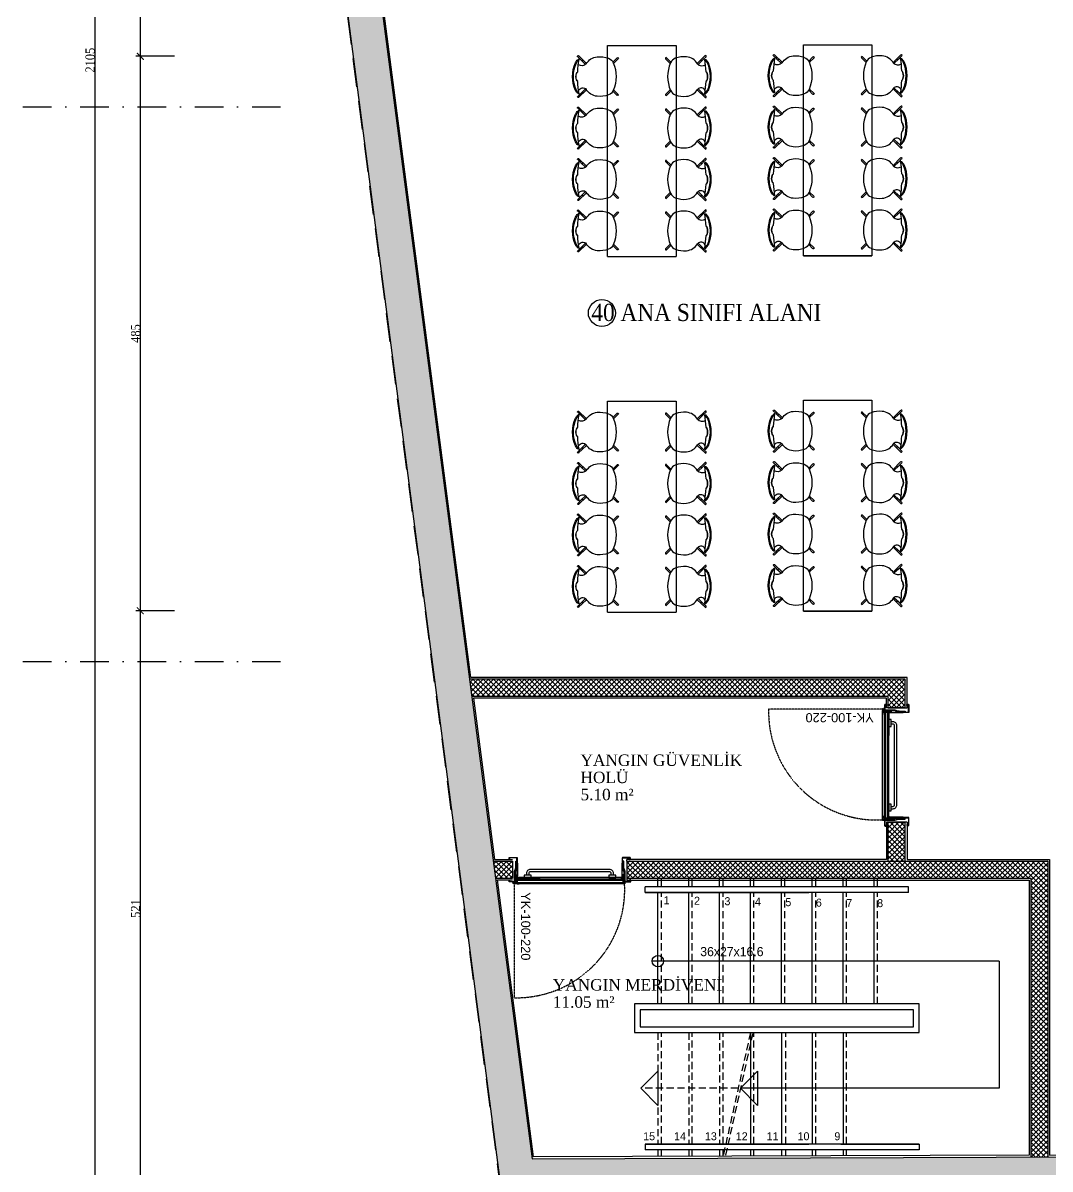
# Model space of a CAD drawing. Header units: millimetres. Extents: x -29311 to -3405, y 28913 to 42880.
# Drawn here: x -10927 to -10029, y 30475 to 31477 of the extents above; entities that cross this region are included whole.
import ezdxf

# ---------------------------------------------------------------- set-up
doc = ezdxf.new("R2010")
doc.units = ezdxf.units.MM
for name, pattern in [('( Hidden )', [0.375, 0.25, -0.125]), ('DASHDOT', [1, 0.5, -0.25, 0, -0.25]), ('DASHDOT2', [0.5, 0.25, -0.125, 0, -0.125]), ('HIDDEN', [0.375, 0.25, -0.125]), ('HIDDEN2', [0.1875, 0.125, -0.0625])]:
    doc.linetypes.add(name, pattern=pattern)
for name, color, linetype in [('1.2 mm sac', 7, 'Continuous'), ('A-AKS', 57, 'DASHDOT'), ('A-AKS.', 57, 'DASHDOT2'), ('A-BA', 1, 'Continuous'), ('A-DUVAR', 53, 'Continuous'), ('A-DUVAR-ALCIPAN', 9, 'Continuous'), ('A-DUVAR-TARAMA', 251, 'Continuous'), ('A-HIDDEN', 8, 'HIDDEN2'), ('A-KAPI', 214, 'Continuous'), ('A-KAPI-AKSESUAR', 206, 'Continuous'), ('A-KAPI-METAL', 84, 'Continuous'), ('A-KAPI-PROFIL', 206, 'Continuous'), ('A-KORKULUK-KUPESTE', 206, 'Continuous'), ('A-MERDIVEN', 125, 'Continuous'), ('A-SIVA-IC', 97, 'Continuous'), ('A-TEFRIS', 251, 'Continuous'), ('A-YALITIM-ISI', 251, 'BATTING'), ('A-YAZI', 136, 'Continuous'), ('level', 10, 'Continuous'), ('symbol', 8, 'Continuous'), ('vaz_bina2', 161, 'Continuous'), ('yazı2', 9, 'Continuous')]:
    doc.layers.add(name, color=color, linetype=linetype)
doc.layers.add('A-MBOFIS-NOT', color=130, linetype='Continuous', plot=False)
doc.layers.add('olcu-plan', color=7, linetype='Continuous', lineweight=20)
doc.layers.add('tarama-betonarme', color=252, linetype='Continuous', lineweight=13)
doc.styles.add('HA_SMART', font='')
doc.styles.get("Standard").update_dxf_attribs({"font": 'arial.ttf'})
doc.styles.add('YAZ', font='times.ttf', dxfattribs={"height": 0.12})
doc.styles.add('YAZ-50', font='times.ttf', dxfattribs={"width": 0.9})
doc.styles.get('HA_SMART').set_extended_font_data('Sakkal Majalla')
doc.linetypes.add('BATTING', pattern='A,0.00254,-2.54,[134,ltypeshp.shx,S=2.54,R=0,X=-2.54,Y=0],-5.08,[134,ltypeshp.shx,S=2.54,R=180,X=2.54,Y=0],-2.54', length=10.16254)
doc.dimstyles.new('1-50-plan', dxfattribs={"dimtxt": 8, "dimasz": 6, "dimexe": 4, "dimexo": 4, "dimgap": 0.00625, "dimtad": 1, "dimdec": 0, "dimrnd": 0.0005, "dimzin": 9, "dimdsep": 46, "dimtxsty": 'YAZ-50', "dimblk": 'ARCHTICK', "dimcen": 0.025, "dimdle": 4, "dimadec": 0, "dimazin": 0, "dimtfac": 1, "dimtdec": 0, "dimtmove": 0, "dimatfit": 3, "dimfxl": 30, "dimfxlon": 1, "dimarcsym": 0})
pattern_1 = [(45, (-92105.5833, 20486.1584), (-2.24506403, 2.24506403), []), (135, (-92105.5833, 20486.1584), (-2.24506403, -2.24506403), [])]

# ---------------------------------------------------------------- blocks, each defined once
blk = doc.blocks.new('_ArchTick')
at = {"color": 0, "linetype": 'ByBlock', "const_width": 0.15}
blk.add_lwpolyline([(-0.5, -0.5), (0.5, 0.5)], dxfattribs=at)
blk = doc.blocks.new('*D219')
at = {"layer": 'DEFPOINTS', "color": 0, "transparency": 16777216}
for p in [(-10751.7, 32263.5), (-10824.3, 31448.2), (-10751.7, 31448.2)]:
    blk.add_point(p, dxfattribs=at)
at = {"layer": 'olcu-plan', "color": 0, "lineweight": -2, "transparency": 16777216}
for p, q in [((-10794.3, 32263.5), (-10828.3, 32263.5)), ((-10824.3, 32267.5), (-10824.3, 31444.2)), ((-10794.3, 31448.2), (-10828.3, 31448.2))]:
    blk.add_line(p, q, dxfattribs=at)
at = {"layer": 'olcu-plan', "color": 0, "lineweight": -2, "transparency": 16777216, "xscale": 6, "yscale": 6, "zscale": 6}
for p, rotation in [((-10824.3, 32263.5), 90), ((-10824.3, 31448.2), 270)]:
    blk.add_blockref('_ArchTick', p, dxfattribs=dict(at, rotation=rotation))
at = {"layer": 'olcu-plan', "color": 0, "transparency": 16777216, "insert": (-10828.4, 31855.9), "char_height": 8, "attachment_point": 5, "rotation": 90, "style": 'YAZ-50'}
blk.add_mtext('815', dxfattribs=at)
blk = doc.blocks.new('*D220')
at = {"layer": 'DEFPOINTS', "color": 0, "transparency": 16777216}
for p in [(-10751.7, 31448.2), (-10824.3, 30963.2), (-10751.7, 30963.2)]:
    blk.add_point(p, dxfattribs=at)
at = {"layer": 'olcu-plan', "color": 0, "lineweight": -2, "transparency": 16777216}
for p, q in [((-10794.3, 31448.2), (-10828.3, 31448.2)), ((-10824.3, 31452.2), (-10824.3, 30959.2)), ((-10794.3, 30963.2), (-10828.3, 30963.2))]:
    blk.add_line(p, q, dxfattribs=at)
at = {"layer": 'olcu-plan', "color": 0, "lineweight": -2, "transparency": 16777216, "xscale": 6, "yscale": 6, "zscale": 6}
for p, rotation in [((-10824.3, 31448.2), 90), ((-10824.3, 30963.2), 270)]:
    blk.add_blockref('_ArchTick', p, dxfattribs=dict(at, rotation=rotation))
at = {"layer": 'olcu-plan', "color": 0, "transparency": 16777216, "insert": (-10828.4, 31205.7), "char_height": 8, "attachment_point": 5, "rotation": 90, "style": 'YAZ-50'}
blk.add_mtext('485', dxfattribs=at)
blk = doc.blocks.new('*D221')
at = {"layer": 'DEFPOINTS', "color": 0, "transparency": 16777216}
for p in [(-10751.7, 30963.2), (-10824.3, 30442.3), (-10751.7, 30442.3)]:
    blk.add_point(p, dxfattribs=at)
at = {"layer": 'olcu-plan', "color": 0, "lineweight": -2, "transparency": 16777216}
for p, q in [((-10824.3, 30967.2), (-10824.3, 30438.3)), ((-10794.3, 30963.2), (-10828.3, 30963.2)), ((-10794.3, 30442.3), (-10828.3, 30442.3))]:
    blk.add_line(p, q, dxfattribs=at)
at = {"layer": 'olcu-plan', "color": 0, "lineweight": -2, "transparency": 16777216, "xscale": 6, "yscale": 6, "zscale": 6}
for p, rotation in [((-10824.3, 30963.2), 90), ((-10824.3, 30442.3), 270)]:
    blk.add_blockref('_ArchTick', p, dxfattribs=dict(at, rotation=rotation))
at = {"layer": 'olcu-plan', "color": 0, "transparency": 16777216, "insert": (-10828.4, 30702.8), "char_height": 8, "attachment_point": 5, "rotation": 90, "style": 'YAZ-50'}
blk.add_mtext('521', dxfattribs=at)
blk = doc.blocks.new('*D223')
at = {"layer": 'DEFPOINTS', "color": 0, "transparency": 16777216}
for p in [(-10751.7, 32497.3), (-10864.2, 30392.3), (-10501.6, 30392.3)]:
    blk.add_point(p, dxfattribs=at)
at = {"layer": 'olcu-plan', "color": 0, "lineweight": -2, "transparency": 16777216}
for p, q in [((-10864.2, 32501.3), (-10864.2, 30388.3)), ((-10834.2, 32497.3), (-10868.2, 32497.3)), ((-10834.2, 30392.3), (-10868.2, 30392.3))]:
    blk.add_line(p, q, dxfattribs=at)
at = {"layer": 'olcu-plan', "color": 0, "lineweight": -2, "transparency": 16777216, "xscale": 6, "yscale": 6, "zscale": 6}
for p, rotation in [((-10864.2, 32497.3), 90), ((-10864.2, 30392.3), 270)]:
    blk.add_blockref('_ArchTick', p, dxfattribs=dict(at, rotation=rotation))
at = {"layer": 'olcu-plan', "color": 0, "transparency": 16777216, "insert": (-10868.2, 31444.8), "char_height": 8, "attachment_point": 5, "rotation": 90, "style": 'YAZ-50'}
blk.add_mtext('2105', dxfattribs=at)
blk = doc.blocks.new('AKS')
at = {"layer": 'A-AKS.', "ltscale": 100}
for p, q in [((-175.3, 1055.8), (50, 1055.8)), ((-175.3, 570.8), (50, 570.8))]:
    blk.add_line(p, q, dxfattribs=at)
blk = doc.blocks.new('100 KAPI YANGIN')
at = {"color": 8, "linetype": 'HIDDEN'}
blk.add_lwpolyline([(81930.7, 10390.9), (81830.7, 10390.9, 0.434958), (81929.7, 10294.2, 0.002371), (81930.7, 10294.2)], format="xyb", dxfattribs=at)
for radius in [1, 0.5, 0.4]:
    blk.add_circle((81931.2, 10391), radius)
at = {"linetype": 'ByBlock', "ltscale": 12}
blk.add_arc((81935.7, 10388.3), 0.0345, 8.5836, 75.4134, dxfattribs=at)
at = {"layer": '1.2 mm sac', "color": 0}
blk.add_line((81932, 10388.3), (81935.8, 10388.3), dxfattribs=at)
at = {"layer": 'A-DUVAR-ALCIPAN', "linetype": 'ByBlock', "ltscale": 12}
for p, q in [((81931.6, 10388.1), (81931.6, 10294.1)), ((81934.6, 10388.1), (81934.6, 10295.8))]:
    blk.add_line(p, q, dxfattribs=at)
at = {"layer": 'A-KAPI-AKSESUAR', "ltscale": 12}
for points in [[(81935.9, 10382), (81935.9, 10376), (81937.9, 10376), (81937.9, 10382)], [(81935.9, 10308), (81935.9, 10302), (81937.9, 10302), (81937.9, 10308)]]:
    blk.add_lwpolyline(points, close=True, dxfattribs=at)
for points in [[(81937.9, 10304), (81939.5, 10304, 0.414214), (81942.9, 10307.4), (81942.9, 10376.6, 0.414214), (81939.5, 10380), (81937.9, 10380)], [(81937.9, 10306), (81939.5, 10306, 0.414214), (81940.9, 10307.4), (81940.9, 10376.6, 0.414214), (81939.5, 10378), (81937.9, 10378)]]:
    blk.add_lwpolyline(points, format="xyb", dxfattribs=at)
at = {"layer": 'A-KAPI-METAL'}
for p, q in [((81930.2, 10294.1), (81930.2, 10389.9)), ((81930.3, 10390), (81932.1, 10390)), ((81930.4, 10294.1), (81930.4, 10389.8)), ((81930.4, 10389.8), (81931.6, 10389.8)), ((81930.4, 10389.8), (81932, 10389.8)), ((81935.8, 10388.3), (81930.4, 10388.3)), ((81930.4, 10388.3), (81930.4, 10386.3)), ((81930.6, 10386.3), (81930.4, 10386.3)), ((81935.6, 10388.1), (81930.6, 10388.1)), ((81930.6, 10386.3), (81930.6, 10388.1)), ((81932, 10389.8), (81931.8, 10389.8)), ((81931.8, 10389.8), (81931.8, 10388.4)), ((81932, 10388.5), (81932, 10389.8)), ((81932, 10388.5), (81935.9, 10388.5)), ((81932.1, 10388.5), (81932, 10388.5)), ((81932.1, 10389.9), (81932.1, 10388.5)), ((81935.6, 10386.3), (81935.6, 10388.1)), ((81935.8, 10386.3), (81935.6, 10386.3)), ((81935.8, 10388.3), (81935.8, 10386.3)), ((81935.8, 10295.6), (81935.8, 10386.3)), ((81935.9, 10388.4), (81935.9, 10368.1)), ((81935.9, 10295.6), (81935.9, 10383.6)), ((81930.4, 10295.6), (81930.4, 10297.6)), ((81930.4, 10297.6), (81930.6, 10297.6)), ((81935.8, 10295.6), (81930.4, 10295.6)), ((81930.6, 10297.6), (81930.6, 10295.8)), ((81935.6, 10295.8), (81930.6, 10295.8)), ((81931.8, 10294.2), (81931.8, 10295.5)), ((81932, 10295.5), (81935.9, 10295.5)), ((81932, 10295.4), (81932, 10294.1)), ((81932.1, 10295.4), (81932, 10295.4)), ((81932.1, 10294.1), (81932.1, 10295.4)), ((81935.6, 10295.8), (81935.6, 10297.6)), ((81935.6, 10297.6), (81935.8, 10297.6)), ((81935.8, 10295.6), (81935.8, 10297.6)), ((81930.3, 10294), (81932.1, 10294)), ((81931.6, 10294.1), (81930.4, 10294.1)), ((81930.4, 10294.1), (81932, 10294.1)), ((81932, 10294.2), (81931.8, 10294.2))]:
    blk.add_line(p, q, dxfattribs=at)
for points in [[(81933.6, 10395.2, -0.414214), (81933.7, 10395.1), (81933.7, 10394.2), (81933.5, 10394.2), (81933.5, 10394.9, 0.414214), (81933.5, 10395), (81932.5, 10395, 0.414214), (81932.4, 10394.9), (81932.4, 10389.5, 0.414214), (81932.5, 10389.5), (81937.9, 10389.5, -0.414214), (81938, 10389.4), (81938, 10388.1, -0.414154), (81937.9, 10388), (81936.5, 10388), (81946.7, 10388), (81948.2, 10388), (81946.7, 10388), (81946.7, 10388.2), (81948.2, 10388.2, -1), (81948.2, 10387.8), (81936.5, 10387.8, -0.938583), (81936.5, 10388.2), (81937.8, 10388.2, 0.414214), (81937.8, 10388.2), (81937.8, 10389.2, 0.414214), (81937.8, 10389.3), (81932.3, 10389.3, -0.414214), (81932.2, 10389.4), (81932.2, 10395.1, -0.414214), (81932.3, 10395.2)], [(81953.2, 10395.1), (81953.2, 10388.3, -0.414214), (81953.1, 10388.2), (81942.1, 10388.2), (81942.1, 10388.4), (81953, 10388.4, 0.414214), (81953, 10388.4), (81953, 10394.9, 0.414214), (81953, 10395), (81952, 10395, 0.414214), (81951.9, 10394.9), (81951.9, 10394.2), (81951.7, 10394.2), (81951.7, 10395.1, -0.414214), (81951.8, 10395.2), (81953.1, 10395.2, -0.414214)], [(81933.6, 10288.8, 0.414214), (81933.7, 10288.9), (81933.7, 10289.8), (81933.5, 10289.8), (81933.5, 10289, -0.414214), (81933.5, 10289), (81932.5, 10289, -0.414214), (81932.4, 10289), (81932.4, 10294.8, -0.414214), (81932.5, 10294.9), (81938, 10294.9, 0.414214), (81938.1, 10295), (81938.1, 10296.3, 0.414154), (81938, 10296.4), (81936.5, 10296.4), (81946.7, 10296.4), (81948.2, 10296.4), (81946.7, 10296.4), (81946.7, 10296.2), (81948.2, 10296.2, 1), (81948.2, 10296.6), (81936.5, 10296.6, 0.938583), (81936.5, 10296.2), (81937.9, 10296.2, -0.414214), (81937.9, 10296.1), (81937.9, 10295.1, -0.414214), (81937.9, 10295.1), (81932.3, 10295.1, 0.414214), (81932.2, 10295), (81932.2, 10288.9, 0.414214), (81932.3, 10288.8)], [(81953.2, 10289.3), (81953.2, 10296.1, 0.414214), (81953.1, 10296.2), (81942.1, 10296.2), (81942.1, 10296), (81953, 10296, -0.414214), (81953, 10295.9), (81953, 10289.4, -0.414214), (81953, 10289.4), (81952, 10289.4, -0.414214), (81951.9, 10289.4), (81951.9, 10290.2), (81951.7, 10290.2), (81951.7, 10289.3, 0.414214), (81951.8, 10289.2), (81953.1, 10289.2, 0.414214)]]:
    blk.add_lwpolyline(points, format="xyb", close=True, dxfattribs=at)
for centre, radius, start, end in [((81930.3, 10389.9), 0.08, 90, 180), ((81931.9, 10388.4), 0.0816, 175.9619, 272.2852), ((81932, 10388.5), 0.0478, 183.8905, 244.8281), ((81932.1, 10389.9), 0.08, 0, 90), ((81935.9, 10388.4), 0.08, 0, 90), ((81931.9, 10295.5), 0.0816, 87.7148, 184.0381), ((81932, 10295.4), 0.0478, 115.1719, 176.1095), ((81935.9, 10295.6), 0.08, 270, 0), ((81930.3, 10294.1), 0.08, 180, 270), ((81932.1, 10294.1), 0.08, 270, 0)]:
    blk.add_arc(centre, radius, start, end, dxfattribs=at)
at = {"layer": 'A-KAPI-PROFIL'}
for points in [[(81941.1, 10390.5), (81944.2, 10389.4), (81950.2, 10389.4), (81950.2, 10388.4), (81944, 10388.4), (81940.8, 10389.6), (81932.4, 10389.6), (81932.4, 10390.5)], [(81941.1, 10293.8), (81944.2, 10294.9), (81950.2, 10294.9), (81950.2, 10295.9), (81944, 10295.9), (81940.8, 10294.8), (81932.4, 10294.8), (81932.4, 10293.8)]]:
    blk.add_lwpolyline(points, close=True, dxfattribs=at)
at = {"layer": 'A-KAPI-PROFIL', "color": 8}
for points in [[(81937.3, 10388.2, 0.414214), (81937.5, 10388.4), (81937.5, 10389.1, 0.414214), (81937.3, 10389.3), (81936.2, 10389.3, 0.414214), (81936, 10389.1), (81936, 10387.7, 0.414214), (81936.1, 10387.6), (81936.4, 10387.6, 1), (81936.4, 10387.8), (81936.3, 10387.8), (81936.3, 10388.2)], [(81937.3, 10295.1, 0.414214), (81937.5, 10295.3), (81937.5, 10296, 0.414214), (81937.3, 10296.2), (81936.3, 10296.2), (81936.3, 10296.6), (81936.4, 10296.6, 1), (81936.4, 10296.8), (81936.1, 10296.8, 0.414214), (81936, 10296.7), (81936, 10295.6), (81936, 10295.3, 0.414214), (81936.2, 10295.1)]]:
    blk.add_lwpolyline(points, format="xyb", close=True, dxfattribs=at)
at = {"layer": 'A-KAPI-PROFIL'}
for points in [[(81947.6, 10388.5), (81947.6, 10388.4), (81946, 10388.4), (81944.6, 10389.2), (81942.2, 10389.2), (81942.2, 10388.5), (81942.1, 10388.5), (81942.1, 10389.3), (81944.6, 10389.3), (81946, 10388.5), (81947.6, 10388.5)], [(81947.6, 10295.8), (81947.6, 10295.9), (81946, 10295.9), (81944.6, 10295.1), (81942.2, 10295.1), (81942.2, 10295.8), (81942.1, 10295.8), (81942.1, 10295), (81944.6, 10295), (81946, 10295.8), (81947.6, 10295.8)]]:
    blk.add_lwpolyline(points, dxfattribs=at)
at = {"layer": 'A-YALITIM-ISI', "linetype": 'BATTING', "ltscale": 0.001}
blk.add_line((81933.1, 10295.8), (81933.1, 10388.1), dxfattribs=at)
at = {"layer": 'DEFPOINTS', "linetype": 'ByBlock', "ltscale": 12}
for p, q in [((81950.2, 10392.2), (81935.2, 10392.2)), ((81950.2, 10292.2), (81935.2, 10292.2))]:
    blk.add_line(p, q, dxfattribs=at)
blk = doc.blocks.new('oking')
at = {"layer": 'symbol'}
for p, q in [((99299.1, 28222.4), (99299.1, 28192.4)), ((99299.1, 28222.4), (99314.1, 28207.4)), ((99314.1, 28207.4), (99299.1, 28192.4))]:
    blk.add_line(p, q, dxfattribs=at)
blk = doc.blocks.new('COLLECTIVE')
for p, q in [((-0.244, 0.438), (-0.154, 0.345)), ((-0.232, 0.449), (-0.2, 0.415)), ((-0.2, 0.433), (-0.2, 0.445)), ((-0.196, 0.412), (-0.2, 0.415)), ((-0.196, 0.412), (-0.142, 0.356)), ((0.196, 0.412), (0.142, 0.356)), ((0.244, 0.438), (0.155, 0.345)), ((0.2, 0.415), (0.196, 0.412)), ((0.232, 0.449), (0.2, 0.415)), ((0.2, 0.433), (0.2, 0.445)), ((-0.169, 0.038), (-0.219, -0.012)), ((-0.154, 0.031), (-0.208, -0.024)), ((0.153, 0.031), (0.208, -0.024)), ((0.169, 0.038), (0.219, -0.012))]:
    blk.add_line(p, q)
for centre, radius, start, end in [((-0.237, 0.443), 0.00807, 51.3029, 216.6971), ((-0.114, 0.373), 0.111, 114.552, 140.1569), ((-0.12, 0.372), 0.1, 113.8214, 142.7132), ((0, -0.811), 1.26, 92.5487, 99.1259), ((0, 0.111), 0.398, 66.1786, 113.8214), ((0, 0.1), 0.398, 66.1786, 113.8214), ((-0.202, 0.403), 0.0759, 314.1372, 30.2029), ((0, -0.811), 1.26, 80.8741, 87.4626), ((0.184, 0.389), 0.0537, 114.1616, 229.199), ((0.114, 0.373), 0.111, 39.8431, 65.448), ((0.12, 0.372), 0.1, 37.2868, 66.1786), ((0.237, 0.442), 0.00807, 323.3029, 128.6971), ((-0.064, 0.205), 0.167, 120.61, 174.8623), ((-0.185, 0.388), 0.008, 50.84, 230.84), ((0.064, 0.205), 0.167, 5.1377, 59.39), ((0.184, 0.387), 0.008, 309.16, 129.16), ((0.048, 0.189), 0.28, 173.6923, 200.7899), ((-0.048, 0.189), 0.28, 339.2101, 6.3077), ((-0.12, 0.125), 0.1, 200.7899, 246.1786), ((0, 0.398), 0.398, 246.1786, 293.8214), ((0.12, 0.125), 0.1, 293.8214, 339.2101), ((-0.214, -0.018), 0.008, 135, 315), ((0.213, -0.018), 0.008, 225, 45)]:
    blk.add_arc(centre, radius, start, end)
for centre, major_axis, ratio, start_param, end_param in [((-0.001, 0.436), (0.0589, 0.0011), 0.578981, 0.291192, 2.786483), ((-0.001, 0.442), (0.0575, 0.0016), 0.417867, 0.181854, 2.823267)]:
    blk.add_ellipse(centre, major_axis=major_axis, ratio=ratio, start_param=start_param, end_param=end_param)
blk = doc.blocks.new('anasinifi')
at = {"layer": 'A-TEFRIS'}
for p, q in [((81529.3, 15703.4), (81529.3, 15753)), ((81529.3, 15703.4), (81529.3, 15753)), ((81529.3, 15753), (81589.3, 15753)), ((81589.3, 15753), (81589.3, 15703.4)), ((81589.3, 15753), (81589.3, 15703.4)), ((81700.5, 15704.2), (81700.5, 15753.8)), ((81700.5, 15704.2), (81700.5, 15753.8)), ((81700.5, 15753.8), (81760.5, 15753.8)), ((81760.5, 15753.8), (81760.5, 15704.2)), ((81760.5, 15753.8), (81760.5, 15704.2)), ((81529.3, 15568.4), (81529.3, 15703.4)), ((81589.3, 15703.4), (81589.3, 15568.4)), ((81589.3, 15703.4), (81589.3, 15568.4)), ((81700.5, 15569.2), (81700.5, 15704.2)), ((81700.5, 15569.2), (81700.5, 15704.2)), ((81760.5, 15704.2), (81760.5, 15569.2)), ((81760.5, 15704.2), (81760.5, 15569.2)), ((81529.3, 15568.4), (81589.3, 15568.4)), ((81700.5, 15569.2), (81760.5, 15569.2)), ((81760.5, 15569.2), (81700.5, 15569.2)), ((81760.5, 15569.2), (81700.5, 15569.2)), ((81700.5, 15569.2), (81760.5, 15569.2)), ((81529.3, 15392.5), (81529.3, 15442)), ((81529.3, 15392.5), (81529.3, 15442)), ((81529.3, 15442), (81589.3, 15442)), ((81589.3, 15442), (81589.3, 15392.5)), ((81589.3, 15442), (81589.3, 15392.5)), ((81700.5, 15393.3), (81700.5, 15442.8)), ((81700.5, 15393.3), (81700.5, 15442.8)), ((81700.5, 15442.8), (81760.5, 15442.8)), ((81760.5, 15442.8), (81760.5, 15393.3)), ((81760.5, 15442.8), (81760.5, 15393.3)), ((81529.3, 15257.5), (81529.3, 15392.5)), ((81589.3, 15392.5), (81589.3, 15257.5)), ((81589.3, 15392.5), (81589.3, 15257.5)), ((81700.5, 15258.3), (81700.5, 15393.3)), ((81700.5, 15258.3), (81700.5, 15393.3)), ((81760.5, 15393.3), (81760.5, 15258.3)), ((81760.5, 15393.3), (81760.5, 15258.3)), ((81529.3, 15257.5), (81589.3, 15257.5)), ((81700.5, 15258.3), (81760.5, 15258.3)), ((81760.5, 15258.3), (81700.5, 15258.3)), ((81760.5, 15258.3), (81700.5, 15258.3)), ((81700.5, 15258.3), (81760.5, 15258.3))]:
    blk.add_line(p, q, dxfattribs=at)
at = {"layer": 'A-TEFRIS', "color": 7, "lineweight": 0}
for points in [[(81760.5, 15569.2), (81700.5, 15569.2)], [(81760.5, 15258.3), (81700.5, 15258.3)]]:
    blk.add_lwpolyline(points, dxfattribs=at)
at = {"layer": 'A-TEFRIS'}
blk.add_circle((81524.3, 15519.1), 11.8, dxfattribs=at)
at = {"layer": 'A-TEFRIS', "extrusion": (0, 0, -1), "xscale": 75.00000000047294, "yscale": 75.00000000047294, "zscale": -75.00000000047748, "rotation": 270}
for p in [(-81536.8, 15725.9), (-81708, 15726.7), (-81536.8, 15680.9), (-81708, 15681.7), (-81536.8, 15635.9), (-81708, 15636.7), (-81536.8, 15590.9), (-81708, 15591.7), (-81536.8, 15415), (-81708, 15415.8), (-81536.8, 15370), (-81708, 15370.8), (-81536.8, 15325), (-81708, 15325.8), (-81536.8, 15280), (-81708, 15280.8)]:
    blk.add_blockref('COLLECTIVE', p, dxfattribs=at)
at = {"layer": 'A-TEFRIS', "xscale": 75.00000000047294, "yscale": 75.00000000047294, "zscale": 75.00000000047294, "rotation": 270}
for p in [(81581.8, 15725.9), (81753, 15726.7), (81581.8, 15680.9), (81753, 15681.7), (81581.8, 15635.9), (81753, 15636.7), (81581.8, 15590.9), (81753, 15591.7), (81581.8, 15415), (81753, 15415.8), (81581.8, 15370), (81753, 15370.8), (81581.8, 15325), (81753, 15325.8), (81581.8, 15280), (81753, 15280.8)]:
    blk.add_blockref('COLLECTIVE', p, dxfattribs=at)
at = {"layer": 'A-TEFRIS', "style": 'YAZ-50', "width": 0.9}
blk.add_text('40 ANA SINIFI ALANI', height=15, dxfattribs=at).set_placement((81515.1, 15512.1))

msp = doc.modelspace()

# ---------------------------------------------------------------- hatches: boundary and pattern name
at = {"layer": 'A-DUVAR-TARAMA'}
h = msp.add_hatch(dxfattribs=at)
h.set_pattern_fill('ANSI37', color=256)
h.set_pattern_definition(pattern_1)
h.paths.add_polyline_path([(-10534.55, 30888.34), (-10536.51, 30903.34), (-10155.35, 30903.34), (-10155.35, 30878.34), (-10170.35, 30878.34), (-10170.35, 30888.34)])
h = msp.add_hatch(dxfattribs=at)
h.set_pattern_fill('ANSI37', color=256)
h.set_pattern_definition([(45, (-91941.1405, 15842.625), (-2.24506403, 2.24506403), []), (135, (-91941.1405, 15842.625), (-2.24506403, -2.24506403), [])])
h.paths.add_polyline_path([(-10170.35, 30778.34), (-10155.35, 30778.34), (-10155.35, 30744.34), (-10030.69, 30744.34), (-10030.69, 30485.2), (-10030.69, 30485.64), (-10045.69, 30485.59), (-10045.69, 30729.34), (-10398.78, 30729.34), (-10398.78, 30744.34), (-10170.35, 30744.34)])
h = msp.add_hatch(dxfattribs=at)
h.set_pattern_fill('ANSI37', color=256)
h.set_pattern_definition(pattern_1)
h.paths.add_polyline_path([(-10513.79, 30729.34), (-10515.75, 30744.34), (-10498.78, 30744.34), (-10498.78, 30729.34)])
at = {"layer": 'tarama-betonarme'}
h = msp.add_hatch(dxfattribs=at)
h.set_pattern_fill('ANSI35', color=256, scale=25, style=0)
h.set_pattern_definition([(45, (-57572.966, 45834.01), (-4.4194174, 4.4194174), []), (45, (-57568.547, 45834.01), (-4.4194174, 4.4194174), [7.8125, -1.5625, 0, -1.5625])])
h.paths.add_polyline_path([(-10481.78, 30484.04), (-10717.69, 32291.44), (-5913.13, 32477.67), (-5531.42, 30501.63)], flags=16)
h.paths.add_polyline_path([(-10508.1, 30453.95), (-10751.69, 32320.15), (-5888.56, 32508.65), (-5495.1, 30471.76)])

# ---------------------------------------------------------------- linework, layer by layer
at = {"layer": 'A-BA'}
msp.add_line((-10508.1, 30453.95), (-10751.69, 32320.15), dxfattribs=at)
msp.add_line((-10508.1, 30453.95), (-10751.69, 32320.15), dxfattribs=at)
msp.add_lwpolyline([(-10717.69, 32291.44), (-10481.78, 30484.04), (-5531.42, 30501.63)], dxfattribs=at)
at = {"layer": 'A-DUVAR'}
for p, q in [((-10170.35, 30888.34), (-10534.55, 30888.34)), ((-10170.35, 30878.34), (-10170.35, 30888.34))]:
    msp.add_line(p, q, dxfattribs=at)
for points in [[(-10155.35, 30878.34), (-10155.35, 30903.34), (-10536.51, 30903.34)], [(-10170.35, 30878.34), (-10155.35, 30878.34)], [(-10170.35, 30744.34), (-10170.35, 30778.34)], [(-10170.35, 30778.34), (-10155.35, 30778.34)], [(-10155.35, 30744.34), (-10155.35, 30778.34)], [(-10515.75, 30744.34), (-10498.78, 30744.34)], [(-10398.78, 30744.34), (-10264.57, 30744.34)], [(-10264.57, 30744.34), (-10030.69, 30744.34), (-10030.69, 30485.2)], [(-10513.79, 30729.34), (-10498.78, 30729.34)], [(-10398.78, 30729.34), (-10045.69, 30729.34), (-10045.69, 30485.2)]]:
    msp.add_lwpolyline(points, dxfattribs=at)
at = {"layer": 'A-HIDDEN', "ltscale": 50}
for p, q in [((-10368.69, 30619.34), (-10368.69, 30716.84)), ((-10341.69, 30619.34), (-10341.69, 30716.84)), ((-10314.69, 30619.34), (-10314.69, 30716.84)), ((-10287.69, 30619.34), (-10287.69, 30716.84)), ((-10260.69, 30619.34), (-10260.69, 30716.84)), ((-10233.69, 30619.34), (-10233.69, 30716.84)), ((-10206.69, 30619.34), (-10206.69, 30716.84)), ((-10179.69, 30619.34), (-10179.69, 30716.84)), ((-10371.69, 30594.34), (-10371.69, 30496.84)), ((-10368.69, 30496.84), (-10368.69, 30594.34)), ((-10344.69, 30594.34), (-10344.69, 30496.84)), ((-10341.69, 30496.84), (-10341.69, 30594.34)), ((-10317.69, 30594.34), (-10317.69, 30496.84)), ((-10314.69, 30496.84), (-10314.69, 30594.34)), ((-10287.69, 30496.84), (-10287.69, 30594.34)), ((-10259.94, 30496.84), (-10259.94, 30594.34)), ((-10233.69, 30496.84), (-10233.69, 30594.34)), ((-10206.69, 30496.84), (-10206.69, 30594.34)), ((-10301.54, 30545.59), (-10386.69, 30545.59)), ((-10371.69, 30491.84), (-10371.69, 30485.93)), ((-10368.69, 30486.51), (-10368.69, 30491.84)), ((-10344.69, 30491.84), (-10344.69, 30486.03)), ((-10341.69, 30486.51), (-10341.69, 30491.84)), ((-10317.69, 30491.84), (-10317.69, 30486.12)), ((-10314.69, 30486.51), (-10314.69, 30491.84)), ((-10287.69, 30486.51), (-10287.69, 30491.84)), ((-10259.94, 30486.51), (-10259.94, 30491.84)), ((-10233.69, 30486.51), (-10233.69, 30491.84)), ((-10206.69, 30486.51), (-10206.69, 30491.84))]:
    msp.add_line(p, q, dxfattribs=at)
for points in [[(-10290.69, 30594.34), (-10314.69, 30486.51)], [(-10288.73, 30593.9), (-10312.73, 30486.07)]]:
    msp.add_lwpolyline(points, dxfattribs=at)
at = {"layer": 'A-KORKULUK-KUPESTE'}
for p, q in [((-10382.69, 30716.84), (-10382.69, 30721.84)), ((-10382.69, 30716.84), (-10239.69, 30716.84)), ((-10152.69, 30716.84), (-10152.69, 30721.84)), ((-10382.69, 30496.84), (-10382.69, 30491.84)), ((-10382.69, 30496.84), (-10239.69, 30496.84)), ((-10211.69, 30496.84), (-10143.19, 30496.84)), ((-10143.19, 30496.84), (-10143.19, 30491.84))]:
    msp.add_line(p, q, dxfattribs=at)
for points in [[(-10152.69, 30721.84), (-10382.69, 30721.84)], [(-10152.69, 30716.84), (-10382.69, 30716.84)], [(-10143.19, 30496.84), (-10382.69, 30496.84)], [(-10143.19, 30491.84), (-10382.69, 30491.84)]]:
    msp.add_lwpolyline(points, dxfattribs=at)
for points in [[(-10143.19, 30619.34), (-10392.19, 30619.34), (-10392.19, 30594.34), (-10143.19, 30594.34)], [(-10148.19, 30614.34), (-10387.19, 30614.34), (-10387.19, 30599.34), (-10148.19, 30599.34)]]:
    msp.add_lwpolyline(points, close=True, dxfattribs=at)
at = {"layer": 'A-MERDIVEN'}
for p, q in [((-10371.69, 30721.84), (-10371.69, 30729.34)), ((-10368.69, 30721.84), (-10368.69, 30729.34)), ((-10344.69, 30721.84), (-10344.69, 30729.34)), ((-10341.69, 30721.84), (-10341.69, 30729.34)), ((-10317.69, 30721.84), (-10317.69, 30729.34)), ((-10314.69, 30721.84), (-10314.69, 30729.34)), ((-10290.69, 30721.84), (-10290.69, 30729.34)), ((-10287.69, 30721.84), (-10287.69, 30729.34)), ((-10263.69, 30721.84), (-10263.69, 30729.34)), ((-10260.69, 30721.84), (-10260.69, 30729.34)), ((-10236.69, 30721.84), (-10236.69, 30729.34)), ((-10233.69, 30721.84), (-10233.69, 30729.34)), ((-10209.69, 30721.84), (-10209.69, 30729.34)), ((-10206.69, 30721.84), (-10206.69, 30729.34)), ((-10182.69, 30721.84), (-10182.69, 30729.34)), ((-10179.69, 30721.84), (-10179.69, 30729.34)), ((-10371.69, 30619.34), (-10371.69, 30716.84)), ((-10344.69, 30619.34), (-10344.69, 30716.84)), ((-10317.69, 30619.34), (-10317.69, 30716.84)), ((-10290.69, 30619.34), (-10290.69, 30716.84)), ((-10263.69, 30619.34), (-10263.69, 30716.84)), ((-10236.69, 30619.34), (-10236.69, 30716.84)), ((-10209.69, 30619.34), (-10209.69, 30716.84)), ((-10182.69, 30619.34), (-10182.69, 30716.84)), ((-10290.69, 30594.34), (-10290.69, 30496.84)), ((-10263.69, 30594.34), (-10263.69, 30496.84)), ((-10236.69, 30594.34), (-10236.69, 30496.84)), ((-10209.69, 30594.34), (-10209.69, 30496.84)), ((-10290.69, 30491.84), (-10290.69, 30486.22)), ((-10263.69, 30491.84), (-10263.69, 30486.32)), ((-10236.69, 30491.84), (-10236.69, 30486.41)), ((-10209.69, 30491.84), (-10209.69, 30486.51))]:
    msp.add_line(p, q, dxfattribs=at)
at = {"layer": 'A-SIVA-IC'}
for points in [[(-10153.85, 30878.34), (-10153.85, 30904.84), (-10535.19, 30904.84), (-10715.99, 32290.01), (-10024.29, 32316.82), (-10023.64, 32300.09)], [(-10171.85, 30878.34), (-10171.85, 30886.84), (-10532.84, 30886.84), (-10514.44, 30745.84), (-10498.78, 30745.84)], [(-10170.35, 30878.34), (-10171.85, 30878.34)], [(-10155.35, 30878.34), (-10153.85, 30878.34)], [(-10171.85, 30778.34), (-10171.85, 30745.84), (-10398.78, 30745.84)], [(-10170.35, 30778.34), (-10171.85, 30778.34)], [(-10153.85, 30778.34), (-10155.35, 30778.34)], [(-10153.85, 30778.34), (-10153.85, 30745.84), (-10029.19, 30745.84), (-10029.19, 30487.15), (-9791.4, 30487.99)], [(-10398.78, 30744.34), (-10398.78, 30745.84)], [(-10398.78, 30727.77), (-10047.19, 30727.77), (-10047.19, 30487.08), (-10480.46, 30485.55), (-10512.09, 30727.84), (-10498.78, 30727.84)], [(-10398.78, 30729.34), (-10398.78, 30727.77)]]:
    msp.add_lwpolyline(points, dxfattribs=at)
at = {"layer": 'symbol'}
for p, q in [((-10073.38, 30656.84), (-10376.69, 30656.84)), ((-10073.38, 30656.84), (-10073.38, 30545.59)), ((-10073.38, 30545.59), (-10299.49, 30545.59))]:
    msp.add_line(p, q, dxfattribs=at)
msp.add_circle((-10371.69, 30656.84), 5, dxfattribs=at)
at = {"layer": 'vaz_bina2', "linetype": '( Hidden )', "ltscale": 100}
msp.add_lwpolyline([(-10745.16, 32264.27), (-10501.58, 30398.07), (-5488.57, 30415.88), (-4470.79, 30419.5), (-4739.72, 31811.75), (-4981.51, 32294.07), (-5309.76, 32584.73), (-5666.95, 32773.34), (-6038.1, 32883.42), (-6406.89, 32932.8), (-10810.15, 32762.13)], close=True, dxfattribs=at)

# ---------------------------------------------------------------- block references
at = {"layer": 'A-AKS'}
msp.add_blockref('AKS', (-10751.69, 30348.07), dxfattribs=at)
at = {"layer": 'A-HIDDEN', "ltscale": 50, "xscale": -1}
msp.add_blockref('oking', (88927.43, 2338.22), dxfattribs=at)
at = {"layer": 'A-KAPI'}
msp.add_blockref('100 KAPI YANGIN', (-92105.58, 20486.16), dxfattribs=at)
at = {"layer": 'A-KAPI', "rotation": 90}
msp.add_blockref('100 KAPI YANGIN', (-106.6, -51205.89), dxfattribs=at)
at = {"layer": 'A-MBOFIS-NOT'}
msp.add_blockref('anasinifi', (-91944.98, 15704.55), dxfattribs=at)
at = {"layer": 'symbol', "xscale": -1}
msp.add_blockref('oking', (89014.62, 2338.22), dxfattribs=at)

# ---------------------------------------------------------------- texts
at = {"layer": 'A-YAZI', "char_height": 10, "width": 175.9417, "attachment_point": 1, "line_spacing_factor": 0.9, "style": 'YAZ'}
for s, insert in [('YANGIN GÜVENLİK HOLÜ\\P5.10 m²', (-10439.39, 30837.53)), ('YANGIN MERDİVENİ\\P11.05 m²', (-10463.63, 30641.09))]:
    msp.add_mtext(s, dxfattribs=dict(at, insert=insert))
at = {"layer": 'level', "char_height": 8, "width": 13.9869, "attachment_point": 9}
for insert, rotation in [((-10242.61, 30873.85), 180), ((-10491.41, 30657.44), 270)]:
    msp.add_mtext('YK-100-220', dxfattribs=dict(at, insert=insert, rotation=rotation))
at = {"layer": 'yazı2', "attachment_point": 3, "style": 'HA_SMART'}
for s, insert, char_height, width in [('1', (-10361.54, 30713.55), 7, 10.5859), ('2', (-10334.91, 30713.14), 7, 10.5859), ('3', (-10308.29, 30712.72), 7, 10.5859), ('4', (-10281.66, 30712.31), 7, 10.5859), ('5', (-10255.03, 30711.89), 7, 10.5859), ('6', (-10228.4, 30711.48), 7, 10.5859), ('7', (-10201.78, 30711.06), 7, 10.5859), ('8', (-10174.78, 30711.06), 7, 10.5859), ('36x27x16.6', (-10279.34, 30669.16), 8, 63.7114), ('15', (-10374.18, 30507.14), 7, 10.5859), ('14', (-10347.18, 30507.14), 7, 10.5859), ('13', (-10320.18, 30507.14), 7, 10.5859), ('12', (-10293.18, 30507.14), 7, 10.5859), ('11', (-10266.18, 30507.14), 7, 10.5859), ('10', (-10239.18, 30507.14), 7, 10.5859), ('9', (-10212.18, 30507.14), 7, 10.5859)]:
    msp.add_mtext(s, dxfattribs=dict(at, insert=insert, char_height=char_height, width=width))

# ---------------------------------------------------------------- dimensions: what is measured, and where the dimension line sits
at = {"layer": 'olcu-plan'}
for base, p1, p2, picture, middle in [((-10864.17, 30392.35), (-10751.69, 32497.29), (-10501.58, 30392.35), '*D223', (-10868.25, 31444.82)), ((-10824.32, 31448.16), (-10751.69, 32263.55), (-10751.69, 31448.16), '*D219', (-10828.39, 31855.85)), ((-10824.32, 30963.16), (-10751.69, 31448.16), (-10751.69, 30963.16), '*D220', (-10828.39, 31205.66)), ((-10824.32, 30442.35), (-10751.69, 30963.16), (-10751.69, 30442.35), '*D221', (-10828.39, 30702.75))]:
    dim = msp.add_linear_dim(base=base, p1=p1, p2=p2, angle=90, dimstyle='1-50-plan', dxfattribs=at)
    dim.commit()
    dim.dimension.update_dxf_attribs({"geometry": picture, "text_midpoint": middle})

doc.saveas('drawing.dxf')
